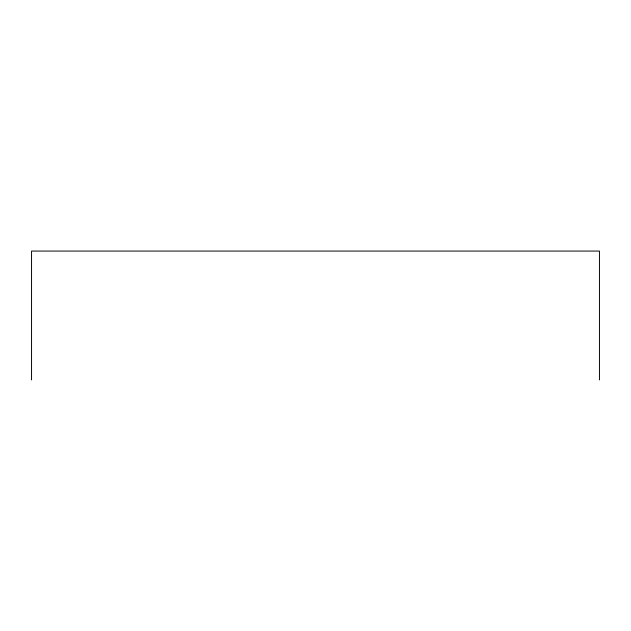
<?xml version="1.0" encoding="UTF-8"?>
<svg xmlns="http://www.w3.org/2000/svg" width="631" height="631" viewBox="0 0 631 631"><rect width="100%" height="100%" fill="white"/><g stroke="black" fill="none" stroke-linecap="round" stroke-linejoin="round"><path stroke-width="0.95" d="M599.45 379.933L599.45 251.067L31.55 251.067L31.55 379.933"/></g></svg>
